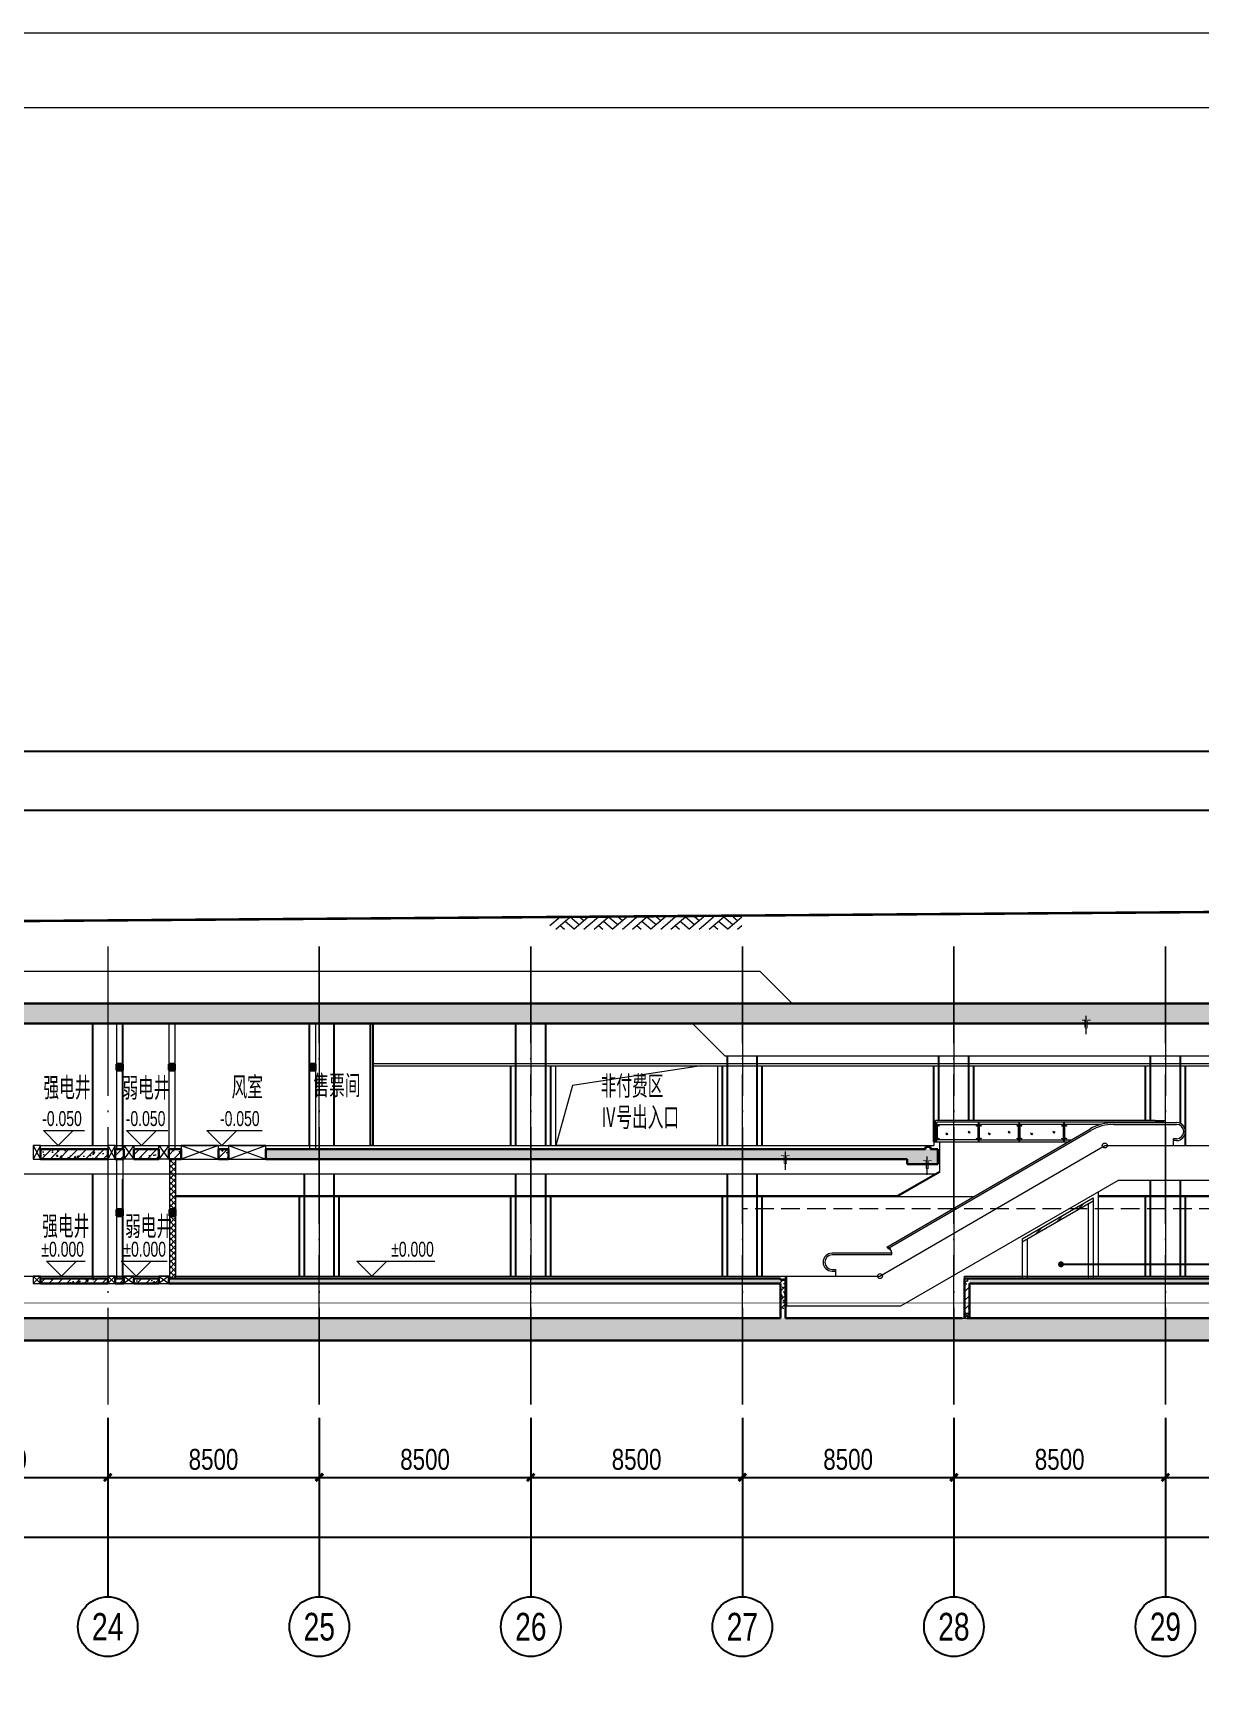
# Model space of a CAD drawing. Extents: x 4 to 13611208, y -605838 to 574722.
# Drawn here: x 13305897 to 13352782, y -360409 to -293907 of the extents above; entities that cross this region are included whole.
import ezdxf
from ezdxf.enums import TextEntityAlignment as Align

# ---------------------------------------------------------------- set-up
doc = ezdxf.new("R2010")
doc.units = 0
doc.header["$LTSCALE"] = 1000
doc.header["$MEASUREMENT"] = 0
for name, pattern in [('ACAD_ISO10W100', [18.5, 12, -3, 0.5, -3]), ('CONTINOUS', [0]), ('DASH', [0.35, 0.25, -0.1]), ('DOTE', [2.42, 2, -0.2, 0.02, -0.2])]:
    doc.linetypes.add(name, pattern=pattern)
for name, color, linetype, lineweight in [('1-WALL-砼', 8, 'Continuous', 30), ('1-其他', 14, 'Continuous', 5), ('1-填充', 8, 'Continuous', 5), ('1-开孔', 7, 'Continuous', 5), ('1-开孔（楼板）', 7, 'Continuous', 5), ('1-扶梯', 8, 'Continuous', 5), ('1-文字(房间名称)', 8, 'Continuous', 5), ('1-栏杆其他', 8, 'Continuous', 5), ('1-离壁墙', 8, 'Continuous', 5), ('1-线路', 8, 'ACAD_ISO10W100', 5), ('1-结构梁', 8, 'Continuous', 5), ('1-装修', 8, 'Continuous', 5), ('1-预埋件', 8, 'Continuous', 5), ('COLUMN', 8, 'Continuous', 5), ('COLUMN(构造柱)', 8, 'Continuous', 35), ('DIM_ELEV', 3, 'Continuous', 5), ('DOTE', 14, 'DOTE', 5), ('PUB_HATCH', 8, 'Continuous', 5), ('PUB_TITLE', 8, 'Continuous', 5), ('WALL', 2, 'Continuous', 5), ('人防预埋吊钩', 1, 'CONTINOUS', 5), ('孔洞', 1, 'Continuous', 5), ('建筑看线', 161, 'Continuous', 5), ('挡烟垂壁', 4, 'DASH', 5)]:
    doc.layers.add(name, color=color, linetype=linetype, lineweight=lineweight)
for name, color, linetype in [('AXIS', 3, 'Continuous'), ('AXIS_TEXT', 7, 'Continuous'), ('DIM_LEAD', 3, 'Continuous'), ('PUB_TEXT', 8, 'Continuous')]:
    doc.layers.add(name, color=color, linetype=linetype)
doc.styles.add('C', font='HZTXT_E', dxfattribs={"width": 0.7, "bigfont": 'HZTXT'})
doc.styles.add('C_T3', font='fsdb_e.shx', dxfattribs={"width": 0.8, "bigfont": 'hzdx.shx'})
doc.styles.add('COMPLEX', font='hztxt_e.shx', dxfattribs={"width": 0.6, "bigfont": 'HZTXT.shx'})
doc.dimstyles.new('_TCH_ARCH&&300', dxfattribs={"dimtxt": 840, "dimasz": 300, "dimexe": 300, "dimexo": 600, "dimgap": 300, "dimtad": 1, "dimdec": 0, "dimzin": 0, "dimdsep": 46, "dimtxsty": 'C_T3', "dimblk": 'ARCHTICK', "dimcen": 0.09, "dimclrd": 3, "dimclre": 3, "dimclrt": 3, "dimadec": 4, "dimazin": 2, "dimtfac": 1, "dimtdec": 0, "dimtix": 1, "dimtmove": 2, "dimatfit": 3, "dimfxl": 1, "dimtolj": 1, "dimtzin": 0, "dimarcsym": 0})
pattern_1 = [(45, (0, 0), (-176.7766953, 176.7766953), []), (50, (0, 0), (717.260183, -62.752135), [75, -825]), (355, (0, 0), (-138.751334, 752.192134), [60, -660]), (100.4514, (59.8, -5.2), (578.50938, 689.439542), [63.74019, -701.142112]), (46.1842, (0, 200), (1067.24105, -165.519014), [112.5, -1237.5]), (96.6356, (88.9, 186.2), (934.662706, 974.11787), [95.61029, -1051.713]), (351.1842, (0, 200), (934.661945, 974.1186), [90, -990]), (21, (100, 150), (596.907052, -402.61889), [75, -825]), (326, (100, 150), (243.31533, 725.150045), [60, -660]), (71.4514, (149.74, 116.45), (840.22263, 322.530497), [63.74019, -701.142112]), (37.5, (0, 0), (12.1598553, 332.893854), [0, -652, 0, -670, 0, -662.5]), (7.5, (0, 0), (263.069537, 394.411712), [0, -382, 0, -637, 0, -252.5]), (327.5, (-223, 0), (533.822436, -22.554872), [0, -250, 0, -780, 0, -1035]), (317.5, (-323, 0), (583.18617, 100.104982), [0, -325, 0, -518, 0, -735])]
pattern_2 = [(45, (0, 0), (-112.2532015, 112.2532015), []), (135, (0, 0), (-112.2532015, -112.2532015), [])]

# ---------------------------------------------------------------- blocks, each defined once
blk = doc.blocks.new('A$C16B82DF2')
at = {"layer": '1-预埋件'}
blk.add_line((175, 0), (175, 734), dxfattribs=at)
at = {"layer": '人防预埋吊钩', "ltscale": 0.025}
blk.add_lwpolyline([(349, 561, 30, 30, 0), (230, 561, 30, 30, 0), (230, 287, 25, 25, -1), (119, 287, 30, 30, 0), (119, 561, 30, 30, 0), (0, 561, 30, 30, 0)], format="xyseb", dxfattribs=at)
blk = doc.blocks.new('_ArchTick')
at = {"color": 0, "linetype": 'ByBlock', "const_width": 0.4}
blk.add_lwpolyline([(-0.5, -0.5), (0.5, 0.5)], dxfattribs=at)
blk = doc.blocks.new('*D1400')
at = {"layer": 'AXIS', "color": 3, "lineweight": -2}
for p, q in [((13121697, -329857), (13121697, -322460)), ((13473697, -329857), (13473697, -322460)), ((13121697, -322760), (13473697, -322760))]:
    blk.add_line(p, q, dxfattribs=at)
at = {"layer": 'AXIS', "color": 3, "lineweight": -2, "xscale": 300, "yscale": 300, "zscale": 300, "rotation": 180}
blk.add_blockref('_ArchTick', (13121697, -322760), dxfattribs=at)
at = {"layer": 'AXIS', "color": 3, "lineweight": -2, "xscale": 300, "yscale": 300, "zscale": 300}
blk.add_blockref('_ArchTick', (13473697, -322760), dxfattribs=at)
at = {"layer": 'AXIS', "color": 3, "insert": (13297697, -322040), "char_height": 840, "attachment_point": 5, "style": 'C_T3'}
blk.add_mtext('\\A1;352000', dxfattribs=at)
blk = doc.blocks.new('*D1406')
at = {"layer": 'AXIS', "color": 3, "lineweight": -2}
for p, q in [((13303897, -330457), (13303897, -324838)), ((13303897, -325138), (13443897, -325138)), ((13443897, -330457), (13443897, -324838))]:
    blk.add_line(p, q, dxfattribs=at)
at = {"layer": 'AXIS', "color": 3, "lineweight": -2, "xscale": 300, "yscale": 300, "zscale": 300, "rotation": 180}
blk.add_blockref('_ArchTick', (13303897, -325138), dxfattribs=at)
at = {"layer": 'AXIS', "color": 3, "lineweight": -2, "xscale": 300, "yscale": 300, "zscale": 300}
blk.add_blockref('_ArchTick', (13443897, -325138), dxfattribs=at)
at = {"layer": 'AXIS', "color": 3, "insert": (13373897, -324418), "char_height": 840, "attachment_point": 5, "style": 'C_T3'}
blk.add_mtext('\\A1;140000', dxfattribs=at)
blk = doc.blocks.new('*D1431')
at = {"layer": 'AXIS', "color": 3, "lineweight": -2}
for p, q in [((13300397, -350149), (13300397, -352249)), ((13308897, -350149), (13308897, -352249)), ((13300397, -351949), (13308897, -351949))]:
    blk.add_line(p, q, dxfattribs=at)
at = {"layer": 'AXIS', "color": 3, "lineweight": -2, "xscale": 300, "yscale": 300, "zscale": 300, "rotation": 180}
blk.add_blockref('_ArchTick', (13300397, -351949), dxfattribs=at)
at = {"layer": 'AXIS', "color": 3, "lineweight": -2, "xscale": 300, "yscale": 300, "zscale": 300}
blk.add_blockref('_ArchTick', (13308897, -351949), dxfattribs=at)
at = {"layer": 'AXIS', "color": 3, "insert": (13304647, -351229), "char_height": 840, "attachment_point": 5, "style": 'C_T3'}
blk.add_mtext('\\A1;8500', dxfattribs=at)
blk = doc.blocks.new('*D1432')
at = {"layer": 'AXIS', "color": 3, "lineweight": -2}
for p, q in [((13308897, -350149), (13308897, -352249)), ((13317397, -350149), (13317397, -352249)), ((13308897, -351949), (13317397, -351949))]:
    blk.add_line(p, q, dxfattribs=at)
at = {"layer": 'AXIS', "color": 3, "lineweight": -2, "xscale": 300, "yscale": 300, "zscale": 300, "rotation": 180}
blk.add_blockref('_ArchTick', (13308897, -351949), dxfattribs=at)
at = {"layer": 'AXIS', "color": 3, "lineweight": -2, "xscale": 300, "yscale": 300, "zscale": 300}
blk.add_blockref('_ArchTick', (13317397, -351949), dxfattribs=at)
at = {"layer": 'AXIS', "color": 3, "insert": (13313147, -351229), "char_height": 840, "attachment_point": 5, "style": 'C_T3'}
blk.add_mtext('\\A1;8500', dxfattribs=at)
blk = doc.blocks.new('*D1433')
at = {"layer": 'AXIS', "color": 3, "lineweight": -2}
for p, q in [((13317397, -350149), (13317397, -352249)), ((13325897, -350149), (13325897, -352249)), ((13317397, -351949), (13325897, -351949))]:
    blk.add_line(p, q, dxfattribs=at)
at = {"layer": 'AXIS', "color": 3, "lineweight": -2, "xscale": 300, "yscale": 300, "zscale": 300, "rotation": 180}
blk.add_blockref('_ArchTick', (13317397, -351949), dxfattribs=at)
at = {"layer": 'AXIS', "color": 3, "lineweight": -2, "xscale": 300, "yscale": 300, "zscale": 300}
blk.add_blockref('_ArchTick', (13325897, -351949), dxfattribs=at)
at = {"layer": 'AXIS', "color": 3, "insert": (13321647, -351229), "char_height": 840, "attachment_point": 5, "style": 'C_T3'}
blk.add_mtext('\\A1;8500', dxfattribs=at)
blk = doc.blocks.new('*D1434')
at = {"layer": 'AXIS', "color": 3, "lineweight": -2}
for p, q in [((13325897, -350149), (13325897, -352249)), ((13334397, -350149), (13334397, -352249)), ((13325897, -351949), (13334397, -351949))]:
    blk.add_line(p, q, dxfattribs=at)
at = {"layer": 'AXIS', "color": 3, "lineweight": -2, "xscale": 300, "yscale": 300, "zscale": 300, "rotation": 180}
blk.add_blockref('_ArchTick', (13325897, -351949), dxfattribs=at)
at = {"layer": 'AXIS', "color": 3, "lineweight": -2, "xscale": 300, "yscale": 300, "zscale": 300}
blk.add_blockref('_ArchTick', (13334397, -351949), dxfattribs=at)
at = {"layer": 'AXIS', "color": 3, "insert": (13330147, -351229), "char_height": 840, "attachment_point": 5, "style": 'C_T3'}
blk.add_mtext('\\A1;8500', dxfattribs=at)
blk = doc.blocks.new('*D1435')
at = {"layer": 'AXIS', "color": 3, "lineweight": -2}
for p, q in [((13334397, -350149), (13334397, -352249)), ((13342897, -350149), (13342897, -352249)), ((13334397, -351949), (13342897, -351949))]:
    blk.add_line(p, q, dxfattribs=at)
at = {"layer": 'AXIS', "color": 3, "lineweight": -2, "xscale": 300, "yscale": 300, "zscale": 300, "rotation": 180}
blk.add_blockref('_ArchTick', (13334397, -351949), dxfattribs=at)
at = {"layer": 'AXIS', "color": 3, "lineweight": -2, "xscale": 300, "yscale": 300, "zscale": 300}
blk.add_blockref('_ArchTick', (13342897, -351949), dxfattribs=at)
at = {"layer": 'AXIS', "color": 3, "insert": (13338647, -351229), "char_height": 840, "attachment_point": 5, "style": 'C_T3'}
blk.add_mtext('\\A1;8500', dxfattribs=at)
blk = doc.blocks.new('*D1436')
at = {"layer": 'AXIS', "color": 3, "lineweight": -2}
for p, q in [((13342897, -350149), (13342897, -352249)), ((13351397, -350149), (13351397, -352249)), ((13342897, -351949), (13351397, -351949))]:
    blk.add_line(p, q, dxfattribs=at)
at = {"layer": 'AXIS', "color": 3, "lineweight": -2, "xscale": 300, "yscale": 300, "zscale": 300, "rotation": 180}
blk.add_blockref('_ArchTick', (13342897, -351949), dxfattribs=at)
at = {"layer": 'AXIS', "color": 3, "lineweight": -2, "xscale": 300, "yscale": 300, "zscale": 300}
blk.add_blockref('_ArchTick', (13351397, -351949), dxfattribs=at)
at = {"layer": 'AXIS', "color": 3, "insert": (13347147, -351229), "char_height": 840, "attachment_point": 5, "style": 'C_T3'}
blk.add_mtext('\\A1;8500', dxfattribs=at)
blk = doc.blocks.new('*D1437')
at = {"layer": 'AXIS', "color": 3, "lineweight": -2}
for p, q in [((13351397, -350149), (13351397, -352249)), ((13359897, -350149), (13359897, -352249)), ((13351397, -351949), (13359897, -351949))]:
    blk.add_line(p, q, dxfattribs=at)
at = {"layer": 'AXIS', "color": 3, "lineweight": -2, "xscale": 300, "yscale": 300, "zscale": 300, "rotation": 180}
blk.add_blockref('_ArchTick', (13351397, -351949), dxfattribs=at)
at = {"layer": 'AXIS', "color": 3, "lineweight": -2, "xscale": 300, "yscale": 300, "zscale": 300}
blk.add_blockref('_ArchTick', (13359897, -351949), dxfattribs=at)
at = {"layer": 'AXIS', "color": 3, "insert": (13355647, -351229), "char_height": 840, "attachment_point": 5, "style": 'C_T3'}
blk.add_mtext('\\A1;8500', dxfattribs=at)
blk = doc.blocks.new('*D1453')
at = {"layer": 'AXIS', "color": 3, "lineweight": -2}
for p, q in [((13121697, -350149), (13121697, -354649)), ((13473697, -350149), (13473697, -354649)), ((13121697, -354349), (13473697, -354349))]:
    blk.add_line(p, q, dxfattribs=at)
at = {"layer": 'AXIS', "color": 3, "lineweight": -2, "xscale": 300, "yscale": 300, "zscale": 300, "rotation": 180}
blk.add_blockref('_ArchTick', (13121697, -354349), dxfattribs=at)
at = {"layer": 'AXIS', "color": 3, "lineweight": -2, "xscale": 300, "yscale": 300, "zscale": 300}
blk.add_blockref('_ArchTick', (13473697, -354349), dxfattribs=at)
at = {"layer": 'AXIS', "color": 3, "insert": (13297697, -353629), "char_height": 840, "attachment_point": 5, "style": 'C_T3'}
blk.add_mtext('\\A1;352000', dxfattribs=at)
blk = doc.blocks.new('_AXISO')
blk.add_circle((0, 0), 0.5)
at = {"layer": 'AXIS_TEXT', "style": 'COMPLEX', "width": 1.041667}
blk.add_attdef('A', text='', height=0.56, dxfattribs=at).set_placement((-0.25, -0.28), (0.25, -0.28), align=Align.FIT)
blk = doc.blocks.new('$LinePat$素土夯实')
at = {"color": 0}
for p, q in [((0, -210), (210, 0)), ((120, -300), (420, 0)), ((420, 0), (608, -188)), ((495, -300), (795, 0)), ((615, 0), (705, -90)), ((210, -210), (300, -300)), ((315, -105), (502, -293)), ((705, -300), (795, -210))]:
    blk.add_line(p, q, dxfattribs=at)

msp = doc.modelspace()

# ---------------------------------------------------------------- hatches: boundary and pattern name
at = {"layer": '1-填充'}
h = msp.add_hatch(dxfattribs=at)
h.set_pattern_fill('钢筋混凝土', color=256, scale=100, style=0)
h.set_pattern_definition(pattern_1)
h.paths.add_polyline_path([(13472857.3, -332911.1), (13231757.3, -332911.1), (13231757.3, -333711.1), (13472857.3, -333711.1)])
h = msp.add_hatch(dxfattribs=at)
h.set_pattern_fill('钢筋混凝土', color=256, scale=100, style=0)
h.set_pattern_definition(pattern_1)
h.paths.add_polyline_path([(13308897.3, -339161.1), (13308897.3, -338761.1), (13306197.3, -338761.1), (13306197.3, -339161.1)])
h = msp.add_hatch(dxfattribs=at)
h.set_pattern_fill('钢筋混凝土', color=256, scale=100, style=0)
h.set_pattern_definition(pattern_1)
h.paths.add_polyline_path([(13309547.3, -338761.1), (13309197.3, -338761.1), (13309197.3, -339161.1), (13309547.3, -339161.1)])
h.paths.add_polyline_path([(13310947.3, -338761.1), (13309947.3, -338761.1), (13309947.3, -339161.1), (13310947.3, -339161.1)])
h.paths.add_polyline_path([(13311847.3, -338761.1), (13311347.3, -338761.1), (13311347.3, -339161.1), (13311847.3, -339161.1)])
h.paths.add_polyline_path([(13313747.3, -338761.1), (13313347.3, -338761.1), (13313347.3, -339161.1), (13313747.3, -339161.1)])
h = msp.add_hatch(dxfattribs=at)
h.set_pattern_fill('钢筋混凝土', color=256, scale=100, style=0)
h.set_pattern_definition(pattern_1)
h.paths.add_polyline_path([(13342217.3, -338761.1), (13315247.3, -338761.1), (13315247.3, -339161.1), (13341017.3, -339161.1), (13341017.3, -339361.1), (13342217.3, -339361.1)])
h = msp.add_hatch(dxfattribs=at)
h.set_pattern_fill('钢筋混凝土', color=256, scale=100, style=0)
h.set_pattern_definition(pattern_1)
h.paths.add_polyline_path([(13308897.3, -344161.1), (13306197.3, -344161.1), (13306197.3, -343961.1), (13308897.3, -343961.1)])
h = msp.add_hatch(dxfattribs=at)
h.set_pattern_fill('钢筋混凝土', color=256, scale=300, style=0)
h.set_pattern_definition([(45, (0, 0), (-530.330086, 530.330086), []), (50, (0, 0), (2151.78055, -188.2564), [225, -2475]), (355, (0, 0), (-416.254, 2256.5764), [180, -1980]), (100.4514, (179.3, -15.7), (1735.52815, 2068.31863), [191.22057, -2103.42634]), (46.1842, (0, 600), (3201.72315, -496.55704), [337.5, -3712.5]), (96.6356, (266.8, 558.6), (2803.9881, 2922.3536), [286.8309, -3155.139]), (351.1842, (0, 600), (2803.9858, 2922.3558), [270, -2970]), (21, (300, 450), (1790.72116, -1207.85667), [225, -2475]), (326, (300, 450), (729.946, 2175.45014), [180, -1980]), (71.4514, (449.2, 349.3), (2520.6679, 967.5915), [191.22057, -2103.42634]), (37.5, (0, 0), (36.479566, 998.68156), [0, -1956, 0, -2010, 0, -1987.5]), (7.5, (0, 0), (789.20861, 1183.235136), [0, -1146, 0, -1911, 0, -757.5]), (327.5, (-669, 0), (1601.46731, -67.664615), [0, -750, 0, -2340, 0, -3105]), (317.5, (-969, 0), (1749.55851, 300.31495), [0, -975, 0, -1554, 0, -2205])])
h.paths.add_polyline_path([(13309547.2, -344159.1), (13309197.2, -344159.1), (13309197.2, -343959.1), (13309547.2, -343959.1)])
h = msp.add_hatch(dxfattribs=at)
h.set_pattern_fill('钢筋混凝土', color=256, scale=100, style=0)
h.set_pattern_definition(pattern_1)
h.paths.add_polyline_path([(13309547.3, -344161.1), (13309197.3, -344161.1), (13309197.3, -343961.1), (13309547.3, -343961.1)])
h = msp.add_hatch(dxfattribs=at)
h.set_pattern_fill('钢筋混凝土', color=256, scale=100, style=0)
h.set_pattern_definition(pattern_1)
h.paths.add_polyline_path([(13310947.3, -344161.1), (13309947.3, -344161.1), (13309947.3, -343961.1), (13310947.3, -343961.1)])
h = msp.add_hatch(dxfattribs=at)
h.set_pattern_fill('钢筋混凝土', color=256, scale=100, style=0)
h.set_pattern_definition(pattern_1)
h.paths.add_polyline_path([(13335944.4, -344161.1), (13335944.4, -343961.1), (13311347.3, -343961.1), (13311347.3, -344161.1)])
h = msp.add_hatch(dxfattribs=at)
h.set_pattern_fill('钢筋混凝土', color=256, scale=100, style=0)
h.set_pattern_definition(pattern_1)
h.paths.add_polyline_path([(13336126.8, -343961.1), (13335926.8, -343961.1), (13335926.8, -345351.1), (13336126.8, -345351.1)])
h = msp.add_hatch(dxfattribs=at)
h.set_pattern_fill('钢筋混凝土', color=256, scale=100, style=0)
h.set_pattern_definition(pattern_1)
h.paths.add_polyline_path([(13343326.8, -343961.1), (13343526.8, -343961.1), (13343526.8, -345551.1), (13343326.8, -345551.1)])
h = msp.add_hatch(dxfattribs=at)
h.set_pattern_fill('钢筋混凝土', color=256, scale=100, style=0)
h.set_pattern_definition(pattern_1)
h.paths.add_polyline_path([(13343526.8, -343961.1), (13343526.8, -344161.1), (13363009.7, -344161.1), (13363009.7, -343961.1)])
h = msp.add_hatch(dxfattribs=at)
h.set_pattern_fill('钢筋混凝土', color=256, scale=100, style=0)
h.set_pattern_definition(pattern_1)
h.paths.add_polyline_path([(13460397.3, -345551.1), (13262797.3, -345551.1), (13262797.3, -346451.1), (13458152, -346451.1), (13459197.3, -347931.1), (13465797.3, -347931.1), (13465797.3, -349551.1), (13472897.3, -349551.1), (13472897.3, -348251.1), (13472397.3, -348551.1), (13467297.3, -348551.1), (13466797.3, -348251.1), (13466797.3, -346931.1), (13460397.3, -346931.1)])
at = {"layer": 'PUB_HATCH'}
for points in [[(13309247.3, -335586.1), (13309497.3, -335586.1), (13309497.3, -335336.1), (13309247.3, -335336.1)], [(13311347.3, -335586.1), (13311597.3, -335586.1), (13311597.3, -335336.1), (13311347.3, -335336.1)], [(13316997.3, -335586.1), (13317247.3, -335586.1), (13317247.3, -335336.1), (13316997.3, -335336.1)], [(13309247.3, -341436.1), (13309497.3, -341436.1), (13309497.3, -341186.1), (13309247.3, -341186.1)], [(13311372.3, -341436.1), (13311622.3, -341436.1), (13311622.3, -341186.1), (13311372.3, -341186.1)]]:
    msp.add_hatch(color=256, dxfattribs=at).paths.add_polyline_path(points)
h = msp.add_hatch(dxfattribs=at)
h.set_pattern_fill('ANSI37', color=8, scale=100, style=0)
h.set_pattern_definition(pattern_2)
h.paths.add_polyline_path([(13311372.3, -341186.1), (13311622.3, -341186.1), (13311622.3, -339161.1), (13311372.3, -339161.1)])
h = msp.add_hatch(dxfattribs=at)
h.set_pattern_fill('普通砖', color=256, scale=100, style=0)
h.set_pattern_definition([(45, (0, 179.5), (-176.776766, 176.776766), [])])
h.paths.add_polyline_path([(13345643.4, -342476.4), (13348493.4, -340831), (13348493.4, -340715.5), (13345643.4, -342361)])
h = msp.add_hatch(dxfattribs=at)
h.set_pattern_fill('ANSI37', color=8, scale=100, style=0)
h.set_pattern_definition(pattern_2)
h.paths.add_polyline_path([(13311622.3, -341436.1), (13311372.3, -341436.1), (13311372.3, -343961.1), (13311622.3, -343961.1)])

# ---------------------------------------------------------------- linework, layer by layer
at = {"color": 0, "const_width": 100}
msp.add_lwpolyline([(13170347.3, -330619.1), (13373897.3, -329071.1)], dxfattribs=at)
at = {"layer": '1-WALL-砼'}
for p, q in [((13231797.3, -332911.1), (13473697.3, -332911.1)), ((13230197.3, -333711.1), (13472897.3, -333711.1)), ((13315247.3, -338761.1), (13341757.3, -338761.1)), ((13315247.3, -339161.1), (13341017.3, -339161.1)), ((13341017.3, -339161.1), (13341017.3, -339361.1)), ((13341757.3, -338761.1), (13341757.3, -338661.1)), ((13341757.3, -338661.1), (13341957.3, -338661.1)), ((13341957.3, -338761.1), (13341957.3, -338661.1)), ((13341957.3, -338761.1), (13342257.3, -338761.1)), ((13342257.3, -339361.1), (13342257.3, -338761.1)), ((13341017.3, -339361.1), (13342257.3, -339361.1)), ((13306197.3, -344161.1), (13306197.3, -343961.1)), ((13306197.3, -343961.1), (13308897.3, -343961.1)), ((13308897.3, -344161.1), (13306197.3, -344161.1)), ((13308897.3, -343961.1), (13308897.3, -344161.1)), ((13309197.3, -344161.1), (13309197.3, -343961.1)), ((13309197.3, -343961.1), (13309547.3, -343961.1)), ((13309547.3, -344161.1), (13309197.3, -344161.1)), ((13309547.3, -343961.1), (13309547.3, -344161.1)), ((13309947.3, -344161.1), (13309947.3, -343961.1)), ((13309947.3, -343961.1), (13310947.3, -343961.1)), ((13310947.3, -344161.1), (13309947.3, -344161.1)), ((13310947.3, -343961.1), (13310947.3, -344161.1)), ((13335926.8, -343961.1), (13311347.3, -343961.1)), ((13311347.3, -343961.1), (13311347.3, -344161.1)), ((13311347.3, -344161.1), (13335926.8, -344161.1)), ((13335926.8, -343961.1), (13335926.8, -344011.1)), ((13335926.8, -344011.1), (13336126.8, -344011.1)), ((13335926.8, -344161.1), (13335926.8, -345551.1)), ((13336126.8, -344011.1), (13336126.8, -345551.1)), ((13343326.8, -343961.1), (13365492.3, -343961.1)), ((13343326.8, -343961.1), (13343326.8, -345551.1)), ((13369217.3, -344161.1), (13343526.8, -344161.1)), ((13343526.8, -344161.1), (13343526.8, -345551.1)), ((13335926.8, -345551.1), (13261997.3, -345551.1)), ((13343225.8, -345551.1), (13336126.8, -345551.1)), ((13369217.3, -345551.1), (13343425.8, -345551.1)), ((13458152, -346451.1), (13262797.3, -346451.1))]:
    msp.add_line(p, q, dxfattribs=at)
at = {"layer": '1-WALL-砼', "ltscale": 6}
for p, q in [((13306197.3, -338761.1), (13308897.3, -338761.1)), ((13306197.3, -339161.1), (13306197.3, -338761.1)), ((13306197.3, -339161.1), (13308897.3, -339161.1)), ((13308897.3, -338761.1), (13308897.3, -339161.1)), ((13309197.3, -338761.1), (13309547.3, -338761.1)), ((13309197.3, -339161.1), (13309197.3, -338761.1)), ((13309197.3, -339161.1), (13309547.3, -339161.1)), ((13309547.3, -338761.1), (13309547.3, -339161.1)), ((13309947.3, -338761.1), (13310947.3, -338761.1)), ((13309947.3, -338761.1), (13309947.3, -339161.1)), ((13309947.3, -339161.1), (13310947.3, -339161.1)), ((13310947.3, -338761.1), (13310947.3, -339161.1)), ((13311347.3, -338761.1), (13311847.3, -338761.1)), ((13311347.3, -338761.1), (13311347.3, -339161.1)), ((13311347.3, -339161.1), (13311847.3, -339161.1)), ((13311847.3, -338761.1), (13311847.3, -339161.1)), ((13313347.3, -338761.1), (13313747.3, -338761.1)), ((13313347.3, -339161.1), (13313347.3, -338761.1)), ((13313347.3, -339161.1), (13313747.3, -339161.1)), ((13313747.3, -338761.1), (13313747.3, -339161.1)), ((13315247.3, -339161.1), (13315247.3, -338761.1))]:
    msp.add_line(p, q, dxfattribs=at)
at = {"layer": '1-开孔'}
msp.add_lwpolyline([(13333397.3, -338611.1), (13326897.3, -338611.1), (13326897.3, -335411.1), (13333397.3, -335411.1)], close=True, dxfattribs=at)
msp.add_lwpolyline([(13332747.3, -335411.1), (13327576.7, -336196.9), (13326897.3, -338611.1)], dxfattribs=at)
at = {"layer": '1-开孔（楼板）'}
for p, q in [((13305897.3, -338611.1), (13306197.3, -339161.1)), ((13306197.3, -338611.1), (13305897.3, -339161.1)), ((13309197.3, -338611.1), (13308897.3, -339161.1)), ((13308897.3, -338611.1), (13309197.3, -339161.1)), ((13309947.3, -338611.1), (13309547.3, -339161.1)), ((13309547.3, -338611.1), (13309947.3, -339161.1)), ((13311347.3, -338611.1), (13310947.3, -339161.1)), ((13310947.3, -338611.1), (13311347.3, -339161.1)), ((13313347.3, -338611.1), (13311847.3, -339161.1)), ((13311847.3, -338611.1), (13313347.3, -339161.1)), ((13313747.3, -339161.1), (13315247.3, -338611.1)), ((13313747.3, -338611.1), (13315247.3, -339161.1)), ((13306197.3, -343861.1), (13305897.3, -344161.1)), ((13305897.3, -343861.1), (13306197.3, -344161.1)), ((13309197.3, -343861.1), (13308897.3, -344161.1)), ((13308897.3, -343861.1), (13309197.3, -344161.1)), ((13309947.3, -343861.1), (13309547.3, -344161.1)), ((13309547.3, -343861.1), (13309947.3, -344161.1)), ((13311347.3, -343861.1), (13310947.3, -344161.1)), ((13310947.3, -343861.1), (13311347.3, -344161.1))]:
    msp.add_line(p, q, dxfattribs=at)
for points in [[(13305897.3, -339161.1), (13306197.3, -339161.1), (13306197.3, -338611.1), (13305897.3, -338611.1)], [(13308897.3, -339161.1), (13309197.3, -339161.1), (13309197.3, -338611.1), (13308897.3, -338611.1)], [(13309947.3, -339161.1), (13309547.3, -339161.1), (13309547.3, -338611.1), (13309947.3, -338611.1)], [(13311347.3, -339161.1), (13310947.3, -339161.1), (13310947.3, -338611.1), (13311347.3, -338611.1)], [(13311847.3, -339161.1), (13313347.3, -339161.1), (13313347.3, -338611.1), (13311847.3, -338611.1)], [(13313747.3, -339161.1), (13315247.3, -339161.1), (13315247.3, -338611.1), (13313747.3, -338611.1)], [(13305897.3, -344161.1), (13306197.3, -344161.1), (13306197.3, -343861.1), (13305897.3, -343861.1)], [(13308897.3, -344161.1), (13309197.3, -344161.1), (13309197.3, -343861.1), (13308897.3, -343861.1)], [(13309547.3, -344161.1), (13309947.3, -344161.1), (13309947.3, -343861.1), (13309547.3, -343861.1)], [(13310947.3, -344161.1), (13311347.3, -344161.1), (13311347.3, -343861.1), (13310947.3, -343861.1)]]:
    msp.add_lwpolyline(points, close=True, dxfattribs=at)
at = {"layer": '1-扶梯'}
for p, q in [((13349330, -337691.1), (13351842.9, -337691.1)), ((13349330, -337761.1), (13351842.9, -337761.1)), ((13340207.5, -342691.9), (13348360.1, -337952.5)), ((13340242.7, -342752.5), (13348395.3, -338013)), ((13351842.9, -338341.1), (13351702.9, -338341.1)), ((13351702.9, -338341.1), (13351702.9, -338611.1)), ((13351842.9, -338411.1), (13351702.9, -338411.1)), ((13339927.2, -343861.1), (13348958.3, -338611.1)), ((13348958.3, -338611.1), (13354257.3, -338611.1)), ((13340766.6, -345061.1), (13349513.4, -340011.1)), ((13349513.4, -340011.1), (13354207.3, -340011.1)), ((13340393.2, -342941.1), (13338001.4, -342941.1)), ((13340393.2, -343011.1), (13338001.4, -343011.1)), ((13338001.4, -343591.1), (13338141.4, -343591.1)), ((13338001.4, -343661.1), (13338141.4, -343661.1)), ((13338141.4, -343591.1), (13338141.4, -343861.1)), ((13336127.2, -343861.1), (13339927.2, -343861.1)), ((13336177.2, -343861.1), (13336177.2, -345061.1)), ((13336177.2, -345061.1), (13340766.6, -345061.1))]:
    msp.add_line(p, q, dxfattribs=at)
for centre in [(13348957.3, -338611.1), (13339927.2, -343861.1)]:
    msp.add_circle(centre, 100, dxfattribs=at)
for centre, radius, start, end in [((13349330, -339621.1), 1930, 90, 120.16673), ((13349330, -339621.1), 1860, 90, 120.16673), ((13351842.9, -338051.1), 360, 270, 90), ((13351842.9, -338051.1), 290, 270, 90), ((13338001.4, -343301.1), 360, 90, 270), ((13338001.4, -343301.1), 290, 90, 270), ((13340173, -342911.4), 222.1, 352.295662, 81.075655), ((13340199.3, -342950.8), 203, 342.709453, 77.663634)]:
    msp.add_arc(centre, radius, start, end, dxfattribs=at)
at = {"layer": '1-栏杆其他'}
for p, q in [((13350985.8, -337611.1), (13342157.3, -337611.1)), ((13342157.3, -338461.1), (13342157.3, -337611.1)), ((13351337.3, -337671.1), (13342217.3, -337671.1)), ((13342217.3, -338461.1), (13342217.3, -337671.1)), ((13342278.7, -337816.1), (13342217.3, -337816.1)), ((13342278.7, -337826.1), (13342217.3, -337826.1)), ((13342237.3, -337771.1), (13343866.2, -337771.1)), ((13342237.3, -337816.1), (13342237.3, -337771.1)), ((13342237.3, -338326.1), (13342237.3, -337826.1)), ((13343824.9, -337816.1), (13343886.2, -337816.1)), ((13343824.9, -337826.1), (13343886.2, -337826.1)), ((13343866.2, -337816.1), (13343866.2, -337771.1)), ((13343866.2, -338326.1), (13343866.2, -337826.1)), ((13343886.2, -338461.1), (13343886.2, -337711.1)), ((13343886.2, -337711.1), (13343911.2, -337711.1)), ((13343888.7, -337711.1), (13343888.7, -337671.5)), ((13343908.7, -337711.1), (13343908.7, -337671.5)), ((13343911.2, -338461.1), (13343911.2, -337711.1)), ((13343972.6, -337816.1), (13343911.2, -337816.1)), ((13343972.6, -337826.1), (13343911.2, -337826.1)), ((13345495.6, -337771.1), (13343931.2, -337771.1)), ((13343931.2, -337816.1), (13343931.2, -337771.1)), ((13343931.2, -338326.1), (13343931.2, -337826.1)), ((13345454.3, -337816.1), (13345515.6, -337816.1)), ((13345454.3, -337826.1), (13345515.6, -337826.1)), ((13345495.6, -337816.1), (13345495.6, -337771.1)), ((13345495.6, -338326.1), (13345495.6, -337826.1)), ((13345515.6, -338461.1), (13345515.6, -337711.1)), ((13345515.6, -337711.1), (13345540.6, -337711.1)), ((13345518.1, -337711.1), (13345518.1, -337671.5)), ((13345538.1, -337711.1), (13345538.1, -337671.5)), ((13345540.6, -338461.1), (13345540.6, -337711.1)), ((13345602, -337816.1), (13345540.6, -337816.1)), ((13345602, -337826.1), (13345540.6, -337826.1)), ((13347295.6, -337771.1), (13345560.6, -337771.1)), ((13345560.6, -337816.1), (13345560.6, -337771.1)), ((13345560.6, -338326.1), (13345560.6, -337826.1)), ((13347254.3, -337816.1), (13347315.6, -337816.1)), ((13347254.3, -337826.1), (13347315.6, -337826.1)), ((13347295.6, -337816.1), (13347295.6, -337771.1)), ((13347295.6, -338326.1), (13347295.6, -337826.1)), ((13347315.6, -338461.1), (13347315.6, -337711.1)), ((13347315.6, -337711.1), (13347340.6, -337711.1)), ((13347318.1, -337711.1), (13347318.1, -337671.5)), ((13347338.1, -337711.1), (13347338.1, -337671.5)), ((13347340.6, -338461.1), (13347340.6, -337711.1)), ((13347402, -337816.1), (13347340.6, -337816.1)), ((13347402, -337826.1), (13347340.6, -337826.1)), ((13348780.3, -337771.1), (13347360.6, -337771.1)), ((13347360.6, -337816.1), (13347360.6, -337771.1)), ((13347360.6, -338326.1), (13347360.6, -337826.1)), ((13349118.1, -337691.1), (13349118.1, -337671.5)), ((13349138.1, -337691.1), (13349138.1, -337671.5)), ((13350985.8, -337611.1), (13351397.3, -337611.1)), ((13351015.8, -337611.1), (13351015.8, -337611.1)), ((13351337.3, -337691.1), (13351337.3, -337610.9)), ((13351397.3, -337691.1), (13351397.3, -337610.9)), ((13342278.7, -338326.1), (13342217.3, -338326.1)), ((13342278.7, -338336.1), (13342217.3, -338336.1)), ((13342237.3, -338381.1), (13342237.3, -338336.1)), ((13343866.2, -338381.1), (13342237.3, -338381.1)), ((13343824.9, -338326.1), (13343886.2, -338326.1)), ((13343824.9, -338336.1), (13343886.2, -338336.1)), ((13343866.2, -338381.1), (13343866.2, -338336.1)), ((13343972.6, -338326.1), (13343911.2, -338326.1)), ((13343972.6, -338336.1), (13343911.2, -338336.1)), ((13343931.2, -338381.1), (13343931.2, -338336.1)), ((13343931.2, -338381.1), (13345495.6, -338381.1)), ((13345454.3, -338326.1), (13345515.6, -338326.1)), ((13345454.3, -338336.1), (13345515.6, -338336.1)), ((13345495.6, -338381.1), (13345495.6, -338336.1)), ((13345602, -338326.1), (13345540.6, -338326.1)), ((13345602, -338336.1), (13345540.6, -338336.1)), ((13345560.6, -338381.1), (13345560.6, -338336.1)), ((13345560.6, -338381.1), (13347295.6, -338381.1)), ((13347254.3, -338326.1), (13347315.6, -338326.1)), ((13347254.3, -338336.1), (13347315.6, -338336.1)), ((13347295.6, -338381.1), (13347295.6, -338336.1)), ((13347402, -338326.1), (13347340.6, -338326.1)), ((13347402, -338336.1), (13347340.6, -338336.1)), ((13347360.6, -338381.1), (13347360.6, -338336.1)), ((13347360.6, -338381.1), (13347622.8, -338381.1))]:
    msp.add_line(p, q, dxfattribs=at)
at = {"layer": '1-栏杆其他', "linetype": 'ByBlock'}
for p, q in [((13342567.3, -338105.1), (13342649.6, -338166.7)), ((13342575.3, -338141.5), (13342617.4, -338171.8)), ((13342617.4, -338113.4), (13342659.5, -338148.5)), ((13343464.5, -338036.1), (13343546.8, -338097.8)), ((13343472.5, -338072.5), (13343514.6, -338102.9)), ((13343514.6, -338044.5), (13343556.7, -338079.5)), ((13344274.7, -338105.1), (13344357, -338166.7)), ((13344282.7, -338141.5), (13344324.8, -338171.8)), ((13344324.8, -338113.4), (13344366.9, -338148.5)), ((13345071.8, -338036.1), (13345154, -338097.8)), ((13345079.8, -338072.5), (13345121.8, -338102.9)), ((13345121.8, -338044.5), (13345163.9, -338079.5)), ((13345974.6, -338105.1), (13346056.9, -338166.7)), ((13345982.6, -338141.5), (13346024.7, -338171.8)), ((13346024.7, -338113.4), (13346066.8, -338148.5)), ((13346871.8, -338036.1), (13346954, -338097.8)), ((13346879.8, -338072.5), (13346921.8, -338102.9)), ((13346921.8, -338044.5), (13346963.9, -338079.5))]:
    msp.add_line(p, q, dxfattribs=at)
at = {"layer": '1-栏杆其他'}
for centre in [(13342287.3, -337821.1, 405.5), (13343816.2, -337821.1, 405.5), (13343981.2, -337821.1, 405.5), (13345445.6, -337821.1, 8), (13345610.6, -337821.1, 8), (13347245.6, -337821.1, 8), (13347410.6, -337821.1, 8), (13342287.3, -338331.1, 405.5), (13343816.2, -338331.1, 405.5), (13343981.2, -338331.1, 405.5), (13345445.6, -338331.1, 8), (13345610.6, -338331.1, 8), (13347245.6, -338331.1, 8), (13347410.6, -338331.1, 8)]:
    msp.add_circle(centre, 10, dxfattribs=at)
at = {"layer": '1-离壁墙', "lineweight": -3}
for p, q in [((13325097.3, -338611.1), (13325097.3, -335411.1)), ((13326697.3, -338611.1), (13326697.3, -335411.1)), ((13333597.3, -338611.1), (13333597.3, -335411.1)), ((13335197.3, -338611.1), (13335197.3, -335411.1)), ((13342097.3, -338461.1), (13342097.3, -335411.1)), ((13343697.3, -337611.1), (13343697.3, -335411.1)), ((13350597.3, -337611.1), (13350597.3, -335411.1)), ((13352197.3, -338611.1), (13352197.3, -335411.1)), ((13316597.3, -343861.1), (13316597.3, -340661.1)), ((13318197.3, -343861.1), (13318197.3, -340661.1)), ((13325097.3, -343861.1), (13325097.3, -340661.1)), ((13326697.3, -343861.1), (13326697.3, -340661.1)), ((13333597.3, -343861.1), (13333597.3, -340661.1)), ((13335197.3, -343861.1), (13335197.3, -340661.1)), ((13350597.3, -343861.1), (13350597.3, -340661.1)), ((13352197.3, -343861.1), (13352197.3, -340661.1))]:
    msp.add_line(p, q, dxfattribs=at)
at = {"layer": '1-线路', "color": 1, "ltscale": 0.1, "const_width": 30}
msp.add_lwpolyline([(13119620.3, -344941.1), (13478780.3, -344941.1)], dxfattribs=at)
at = {"layer": '1-结构梁'}
for p, q in [((13231797.3, -331611.1), (13335097.3, -331611.1)), ((13333697.3, -335011.1), (13368997.3, -335011.1)), ((13342124.1, -339761.1), (13303822.3, -339761.1))]:
    msp.add_line(p, q, dxfattribs=at)
for points in [[(13336397.3, -332911.1), (13335097.3, -331611.1)], [(13333697.3, -335011.1), (13332397.3, -333711.1)]]:
    msp.add_lwpolyline(points, dxfattribs=at)
at = {"layer": '1-装修', "ltscale": 700}
for p, q in [((13342097.3, -338461.1), (13342317.3, -338461.1)), ((13342097.3, -338461.1), (13342097.3, -338611.1)), ((13342317.3, -338461.1), (13347485.2, -338461.1)), ((13342317.3, -338461.1), (13342317.3, -339695.8)), ((13319147.3, -338611.1), (13342097.3, -338611.1)), ((13342317.3, -339649.6), (13340634.5, -340621.1)), ((13342317.3, -339695.8), (13340645.2, -340661.1)), ((13311597.3, -340621.1), (13340634.5, -340621.1)), ((13311597.3, -340661.1), (13340645.2, -340661.1)), ((13340645.2, -340661.1), (13343700, -340661.1)), ((13348693.4, -340621.1), (13366264.5, -340621.1)), ((13348693.4, -340661.1), (13369347.3, -340661.1)), ((13336126.8, -344011.1), (13336126.8, -343861.1)), ((13343326.8, -343961.1), (13343326.8, -343861.1)), ((13343326.8, -343861.1), (13365492.3, -343861.1))]:
    msp.add_line(p, q, dxfattribs=at)
for points in [[(13319547.3, -335311.1), (13369247.3, -335311.1)], [(13319547.3, -335411.1), (13369247.3, -335411.1)], [(13306172.3, -338611.1), (13308897.3, -338611.1)], [(13309197.3, -338611.1), (13319147.3, -338611.1)], [(13301572.3, -343861.1), (13311372.3, -343861.1)], [(13311622.3, -343861.1), (13336126.8, -343861.1)]]:
    msp.add_lwpolyline(points, dxfattribs=at)
at = {"layer": 'AXIS'}
for p, q in [((13308897.2, -349549.1), (13308897.2, -356749.1)), ((13317397.2, -349549.1), (13317397.2, -356749.1)), ((13325897.2, -349549.1), (13325897.2, -356749.1)), ((13334397.2, -349549.1), (13334397.2, -356749.1)), ((13342897.2, -349549.1), (13342897.2, -356749.1)), ((13351397.2, -349549.1), (13351397.2, -356749.1))]:
    msp.add_line(p, q, dxfattribs=at)
at = {"layer": 'COLUMN', "color": 127, "lineweight": -3}
for p, q in [((13308297.3, -338611.1), (13308297.3, -333711.1)), ((13309497.3, -338711.1), (13309497.3, -333711.1)), ((13316997.3, -338611.1), (13316997.3, -333711.1)), ((13317997.3, -338611.1), (13317997.3, -333711.1)), ((13319447.3, -333711.1), (13319447.3, -338611.1)), ((13319547.3, -333711.1), (13319547.3, -338611.1)), ((13325297.3, -338611.1), (13325297.3, -333711.1)), ((13326497.3, -338611.1), (13326497.3, -333711.1)), ((13333797.3, -338611.1), (13333797.3, -335011.1)), ((13334997.3, -338611.1), (13334997.3, -335011.1)), ((13342297.3, -337611.1), (13342297.3, -335011.1)), ((13343497.3, -337611.1), (13343497.3, -335011.1)), ((13350797.3, -337611.1), (13350797.3, -335011.1)), ((13351997.3, -337725.9), (13351997.3, -335011.1)), ((13308297.3, -343911.1), (13308297.3, -339761.1)), ((13316797.3, -343861.1), (13316797.3, -339761.1)), ((13317997.3, -343861.1), (13317997.3, -339761.1)), ((13325297.3, -343861.1), (13325297.3, -339761.1)), ((13326497.3, -343861.1), (13326497.3, -339761.1)), ((13333797.3, -343861.1), (13333797.3, -339761.1)), ((13334997.3, -343861.1), (13334997.3, -339761.1)), ((13309497.3, -343911.1), (13309497.3, -339961.1)), ((13350797.3, -343861.1), (13350797.3, -340011.1)), ((13351997.3, -343861.1), (13351997.3, -340011.1))]:
    msp.add_line(p, q, dxfattribs=at)
at = {"layer": 'COLUMN(构造柱)'}
for p, q in [((13309497.3, -335336.1), (13309247.3, -335336.1)), ((13309247.3, -335336.1), (13309247.3, -335586.1)), ((13309247.3, -335586.1), (13309497.3, -335586.1)), ((13309497.3, -335586.1), (13309497.3, -335336.1)), ((13311597.3, -335336.1), (13311347.3, -335336.1)), ((13311347.3, -335336.1), (13311347.3, -335586.1)), ((13311347.3, -335586.1), (13311597.3, -335586.1)), ((13311597.3, -335586.1), (13311597.3, -335336.1)), ((13317247.3, -335336.1), (13316997.3, -335336.1)), ((13316997.3, -335336.1), (13316997.3, -335586.1)), ((13316997.3, -335586.1), (13317247.3, -335586.1)), ((13317247.3, -335586.1), (13317247.3, -335336.1)), ((13309497.3, -341186.1), (13309247.3, -341186.1)), ((13309247.3, -341186.1), (13309247.3, -341436.1)), ((13309247.3, -341436.1), (13309497.3, -341436.1)), ((13309497.3, -341436.1), (13309497.3, -341186.1)), ((13311622.3, -341186.1), (13311372.3, -341186.1)), ((13311372.3, -341186.1), (13311372.3, -341436.1)), ((13311372.3, -341436.1), (13311622.3, -341436.1)), ((13311622.3, -341436.1), (13311622.3, -341186.1))]:
    msp.add_line(p, q, dxfattribs=at)
at = {"layer": 'DIM_ELEV'}
for p, q in [((13306910.1, -338609.1), (13306310.1, -338009.1)), ((13306310.1, -338009.1), (13307957.5, -338009.1)), ((13306910.1, -338609.1), (13307510.1, -338009.1)), ((13310250.1, -338609.1), (13309650.1, -338009.1)), ((13309650.1, -338009.1), (13311316.5, -338009.1)), ((13310250.1, -338609.1), (13310850.1, -338009.1)), ((13313477.6, -338609.1), (13312877.6, -338009.1)), ((13312877.6, -338009.1), (13315101.6, -338009.1)), ((13313477.6, -338609.1), (13314077.6, -338009.1)), ((13307035.6, -343859.1), (13306435.6, -343259.1)), ((13306435.6, -343259.1), (13307985, -343259.1)), ((13307035.6, -343859.1), (13307635.6, -343259.1)), ((13310037.1, -343859.1), (13309437.1, -343259.1)), ((13309437.1, -343259.1), (13311279.4, -343259.1)), ((13310037.1, -343859.1), (13310637.1, -343259.1)), ((13319511.1, -343859.1), (13318911.1, -343259.1)), ((13318911.1, -343259.1), (13322041.1, -343259.1)), ((13319511.1, -343859.1), (13320111.1, -343259.1))]:
    msp.add_line(p, q, dxfattribs=at)
at = {"layer": 'DIM_LEAD'}
for p, q in [((13347203.4, -343386.5), (13349729.9, -343386.5)), ((13349729.9, -343386.5), (13356205.9, -343386.5))]:
    msp.add_line(p, q, dxfattribs=at)
at = {"layer": 'DIM_LEAD', "const_width": 120}
msp.add_lwpolyline([(13347143.4, -343386.5, 1), (13347263.4, -343386.5, 1)], format="xyb", close=True, dxfattribs=at)
at = {"layer": 'DOTE', "linetype": 'DOTE', "ltscale": 3}
for p, q in [((13308897.2, -330609.1), (13308897.2, -349019.1)), ((13317397.2, -349019.1), (13317397.2, -330609.1)), ((13317397.2, -330609.1), (13317397.2, -349019.1)), ((13325897.2, -349019.1), (13325897.2, -330609.1)), ((13325897.2, -330609.1), (13325897.2, -349019.1)), ((13334397.2, -349019.1), (13334397.2, -330609.1)), ((13334397.2, -330609.1), (13334397.2, -349019.1)), ((13342897.2, -349019.1), (13342897.2, -330609.1)), ((13342897.2, -330609.1), (13342897.2, -349019.1)), ((13351397.2, -349019.1), (13351397.2, -330609.1)), ((13351397.2, -330609.1), (13351397.2, -349019.1))]:
    msp.add_line(p, q, dxfattribs=at)
at = {"layer": 'PUB_TITLE'}
for points in [[(13088665.2, -419906.6), (13534465.2, -419906.6), (13534465.2, -293906.6), (13088665.2, -293906.6)], [(13088665.2, -419906.6), (13534465.2, -419906.6), (13534465.2, -293906.6), (13088665.2, -293906.6)], [(13096165.2, -416906.6), (13531465.2, -416906.6), (13531465.2, -296906.6), (13096165.2, -296906.6)]]:
    msp.add_lwpolyline(points, close=True, dxfattribs=at)
at = {"layer": 'WALL'}
for p, q in [((13309247.3, -333711.1), (13309247.3, -335336.1)), ((13309497.3, -333711.1), (13309247.3, -333711.1)), ((13309497.3, -333711.1), (13309497.3, -335336.1)), ((13311347.3, -333711.1), (13311347.3, -335336.1)), ((13311597.3, -333711.1), (13311347.3, -333711.1)), ((13311597.3, -333711.1), (13311597.3, -335336.1)), ((13316997.3, -333711.1), (13316997.3, -335336.1)), ((13317247.3, -333711.1), (13316997.3, -333711.1)), ((13317247.3, -333711.1), (13317247.3, -335336.1)), ((13319547.3, -333711.1), (13319447.3, -333711.1)), ((13309247.3, -335586.1), (13309247.3, -338761.1)), ((13309497.3, -335586.1), (13309497.3, -338761.1)), ((13311347.3, -335586.1), (13311347.3, -338761.1)), ((13311597.3, -335586.1), (13311597.3, -338761.1)), ((13316997.3, -335586.1), (13316997.3, -338761.1)), ((13317247.3, -335586.1), (13317247.3, -338761.1)), ((13309497.3, -338761.1), (13309247.3, -338761.1)), ((13309247.3, -339161.1), (13309247.3, -341186.1)), ((13309497.3, -339161.1), (13309247.3, -339161.1)), ((13309497.3, -339161.1), (13309497.3, -341186.1)), ((13311597.3, -338761.1), (13311347.3, -338761.1)), ((13311372.3, -339161.1), (13311372.3, -341186.1)), ((13311622.3, -339161.1), (13311372.3, -339161.1)), ((13311622.3, -339161.1), (13311622.3, -341186.1)), ((13317247.3, -338761.1), (13316997.3, -338761.1)), ((13319547.3, -338611.1), (13319447.3, -338611.1)), ((13345643.4, -342361), (13348493.4, -340715.5)), ((13345643.4, -342476.4), (13348493.4, -340831)), ((13348293.4, -340946.4), (13348293.4, -343961.1)), ((13348493.4, -340715.5), (13348493.4, -340831)), ((13348493.4, -340831), (13348493.4, -343961.1)), ((13309247.3, -341436.1), (13309247.3, -343961.1)), ((13309497.3, -341436.1), (13309497.3, -343961.1)), ((13311372.3, -341436.1), (13311372.3, -343961.1)), ((13311622.3, -341436.1), (13311622.3, -343961.1)), ((13345643.4, -342361), (13345643.4, -342476.4)), ((13345643.4, -342476.4), (13345643.4, -343961.1)), ((13345843.4, -342361), (13345843.4, -343961.1)), ((13309497.3, -343961.1), (13309247.3, -343961.1)), ((13311622.3, -343961.1), (13311372.3, -343961.1)), ((13345843.4, -343961.1), (13345643.4, -343961.1)), ((13348493.4, -343961.1), (13348293.4, -343961.1)), ((13327184, -345551.1), (13334244, -345551.1)), ((13326984, -346451.1), (13334284, -346451.1))]:
    msp.add_line(p, q, dxfattribs=at)
at = {"layer": 'WALL', "color": 46}
msp.add_line((13327084, -345551.1), (13334244, -345551.1), dxfattribs=at)
at = {"layer": '孔洞'}
for p, q in [((13343225.8, -345551.1), (13343425.8, -345551.1)), ((13343326.8, -345351.1), (13343526.8, -345351.1)), ((13343326.8, -345351.1), (13343526.8, -345551.1)), ((13343526.8, -345351.1), (13343326.8, -345551.1))]:
    msp.add_line(p, q, dxfattribs=at)
at = {"layer": '建筑看线'}
msp.add_line((13348693.4, -340484.6), (13348693.4, -343861.1), dxfattribs=at)
at = {"layer": '挡烟垂壁', "ltscale": 3}
for p, q in [((13334397.3, -340661.1), (13334397.3, -339161.1)), ((13334397.3, -341161.1), (13334397.3, -340661.1)), ((13354557.3, -341161.1), (13334397.3, -341161.1))]:
    msp.add_line(p, q, dxfattribs=at)

# ---------------------------------------------------------------- block references
at = {"layer": '1-其他', "color": 8, "xscale": 1.93962264150039, "yscale": 1.666666666666667, "zscale": 1.666666666666667}
for p in [(13326665.6, -329420.7), (13328207.6, -329420.7), (13329749.6, -329420.7), (13331291.6, -329420.7), (13332833.6, -329420.7)]:
    msp.add_blockref('$LinePat$素土夯实', p, dxfattribs=at)
at = {"layer": 'AXIS'}
ref = msp.add_blockref('_AXISO', (13308897.2, -357949.1), dxfattribs=dict(at, xscale=2400, yscale=2400, zscale=2400))
ref.add_attrib('A', '24', dxfattribs={"layer": 'AXIS_TEXT', "height": 1093.33, "style": 'C', "width": 0.859649}).set_placement((13308259.4, -358495.7), (13309535, -358495.7), align=Align.FIT)
ref = msp.add_blockref('_AXISO', (13317397.2, -357949.1), dxfattribs=dict(at, xscale=2400, yscale=2400, zscale=2400))
ref.add_attrib('A', '25', dxfattribs={"layer": 'AXIS_TEXT', "height": 1111.52, "style": 'C', "width": 0.857658}).set_placement((13316767.4, -358504.8), (13318027.1, -358504.8), align=Align.FIT)
ref = msp.add_blockref('_AXISO', (13325897.2, -357949.1), dxfattribs=dict(at, xscale=2400, yscale=2400, zscale=2400))
ref.add_attrib('A', '26', dxfattribs={"layer": 'AXIS_TEXT', "height": 1111.52, "style": 'C', "width": 0.857658}).set_placement((13325267.4, -358504.8), (13326527.1, -358504.8), align=Align.FIT)
ref = msp.add_blockref('_AXISO', (13334397.2, -357949.1), dxfattribs=dict(at, xscale=2400, yscale=2400, zscale=2400))
ref.add_attrib('A', '27', dxfattribs={"layer": 'AXIS_TEXT', "height": 1111.52, "style": 'C', "width": 0.857658}).set_placement((13333767.4, -358504.8), (13335027.1, -358504.8), align=Align.FIT)
ref = msp.add_blockref('_AXISO', (13342897.2, -357949.1), dxfattribs=dict(at, xscale=2400, yscale=2400, zscale=2400))
ref.add_attrib('A', '28', dxfattribs={"layer": 'AXIS_TEXT', "height": 1111.52, "style": 'C', "width": 0.857658}).set_placement((13342267.4, -358504.8), (13343527.1, -358504.8), align=Align.FIT)
ref = msp.add_blockref('_AXISO', (13351397.2, -357949.1), dxfattribs=dict(at, xscale=2400, yscale=2400, zscale=2400))
ref.add_attrib('A', '29', dxfattribs={"layer": 'AXIS_TEXT', "height": 1130.09, "style": 'C', "width": 0.855556}).set_placement((13350775.7, -358514.1), (13352018.8, -358514.1), align=Align.FIT)
at = {"layer": '人防预埋吊钩'}
for p in [(13348039.1, -334135.4), (13335952.1, -339585.4), (13341652.1, -339785.4)]:
    msp.add_blockref('A$C16B82DF2', p, dxfattribs=at)

# ---------------------------------------------------------------- texts
at = {"layer": '1-文字(房间名称)', "style": 'C', "width": 0.7}
for s, p in [('强电井', (13306312.7, -336759.4, 0)), ('弱电井', (13309486.1, -336773.9, 0)), ('风室', (13313871.8, -336735.4, 0)), ('售票间', (13317163.7, -336670.4, 0)), ('非付费区', (13328704.9, -336693.8, 0)), ('Ⅳ号出入口', (13328704.9, -337953.8, 0)), ('强电井', (13306263.1, -342322.5, 0)), ('弱电井', (13309593.6, -342334.5, 0))]:
    msp.add_text(s, height=900, dxfattribs=at).set_placement(p)
at = {"layer": 'PUB_TEXT', "style": 'C', "width": 0.7}
for s, p in [('-0.050', (13306262.5, -337829.1)), ('-0.050', (13309621.5, -337829.1)), ('-0.050', (13313406.6, -337829.1)), ('%%P0.000', (13306230, -343079.1)), ('%%P0.000', (13309524.4, -343079.1)), ('%%P0.000', (13320286.1, -343079.1))]:
    msp.add_text(s, height=600, dxfattribs=at).set_placement(p)

# ---------------------------------------------------------------- dimensions: what is measured, and where the dimension line sits
at = {"layer": 'AXIS'}
for p1, p2, distance, picture, middle in [((13121697.2, -330457.1), (13473697.4, -330457.1), 7697.1, '*D1400', (13297697.3, -322040)), ((13303897.4, -331057.1), (13443897.4, -331057.1), 5919.1, '*D1406', (13373897.4, -324418)), ((13121697.2, -349549.1), (13473697.2, -349549.1), -4800, '*D1453', (13297697.2, -353629.1)), ((13300397.2, -349549.1), (13308897.2, -349549.1), -2400, '*D1431', (13304647.2, -351229.1)), ((13308897.2, -349549.1), (13317397.2, -349549.1), -2400, '*D1432', (13313147.2, -351229.1)), ((13317397.2, -349549.1), (13325897.2, -349549.1), -2400, '*D1433', (13321647.2, -351229.1)), ((13325897.2, -349549.1), (13334397.2, -349549.1), -2400, '*D1434', (13330147.2, -351229.1)), ((13334397.2, -349549.1), (13342897.2, -349549.1), -2400, '*D1435', (13338647.2, -351229.1)), ((13342897.2, -349549.1), (13351397.2, -349549.1), -2400, '*D1436', (13347147.2, -351229.1)), ((13351397.2, -349549.1), (13359897.2, -349549.1), -2400, '*D1437', (13355647.2, -351229.1))]:
    dim = msp.add_aligned_dim(p1=p1, p2=p2, distance=distance, dimstyle='_TCH_ARCH&&300', dxfattribs=at)
    dim.commit()
    dim.dimension.update_dxf_attribs({"geometry": picture, "text_midpoint": middle})

doc.saveas('drawing.dxf')
